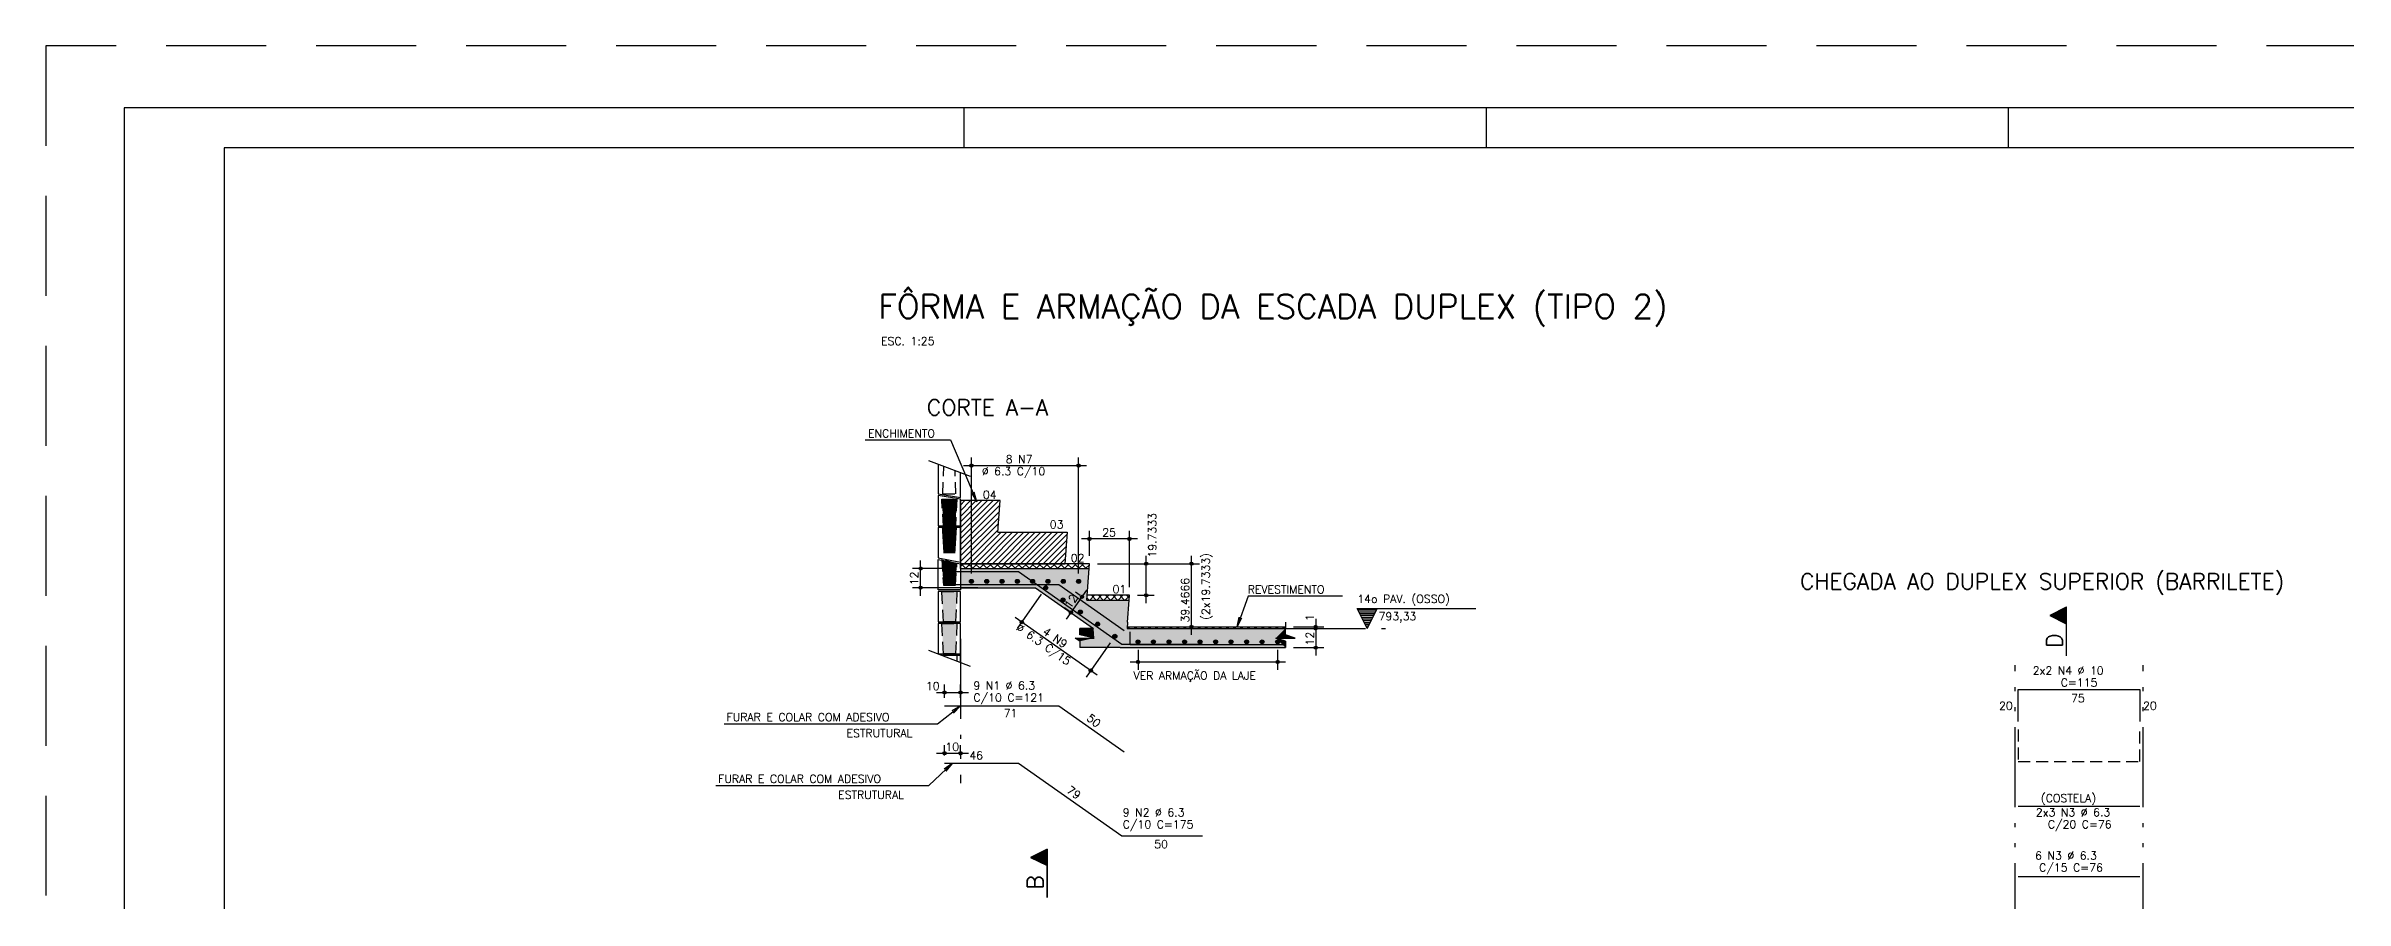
# Model space of a CAD drawing. Extents: x -1.9 to 86, y -1.5 to 61.
# Drawn here: x -1.9 to 55.5, y 39.6 to 61 of the extents above; entities that cross this region are included whole.
import ezdxf

# ---------------------------------------------------------------- set-up
doc = ezdxf.new("R2010")
doc.units = 0
doc.header["$MEASUREMENT"] = 0
for name, pattern in [('ESTILO_TQS_0001', [0.45, 0.3, -0.15]), ('ESTILO_TQS_0004', [3.3, 2, -0.4, 0.05, -0.4, 0.05, -0.4]), ('HIDDEN', [0.375, 0.25, -0.125])]:
    doc.linetypes.add(name, pattern=pattern)
doc.layers.get('0').update_dxf_attribs({"linetype": 'CONTINUOUS'})
doc.layers.get('Defpoints').update_dxf_attribs({"linetype": 'CONTINUOUS'})
for name, color, linetype in [('ARQ_FOLHA', 7, 'CONTINUOUS'), ('PENA_01', 1, 'CONTINUOUS'), ('PENA_02', 2, 'CONTINUOUS'), ('PENA_03', 3, 'CONTINUOUS'), ('PENA_04', 4, 'CONTINUOUS'), ('PENA_05', 5, 'CONTINUOUS'), ('PENA_06', 6, 'CONTINUOUS'), ('PENA_10', 253, 'CONTINUOUS'), ('PENA_11', 252, 'CONTINUOUS')]:
    doc.layers.add(name, color=color, linetype=linetype)
doc.styles.get("Standard").update_dxf_attribs({"font": 'ROMANS.SHX'})

# ---------------------------------------------------------------- blocks, each defined once
blk = doc.blocks.new('FOLHA A1 - 841 X 594')
at = {"layer": 'ARQ_FOLHA', "color": 1}
for p, q in [((-631, 584), (-631, 594)), ((-500.5, 584), (-500.5, 594)), ((-370, 584), (-370, 594))]:
    blk.add_line(p, q, dxfattribs=at)
for points in [[(-841, 0), (0, 0), (0, 594), (-841, 594)], [(-816, 10), (-10, 10), (-10, 584), (-816, 584)]]:
    blk.add_lwpolyline(points, close=True, dxfattribs=at)
at = {"layer": 'Defpoints', "color": 8, "linetype": 'HIDDEN', "ltscale": 100}
blk.add_lwpolyline([(-860.5, 609.5), (-860.5, -15.5), (19.5, -15.5), (19.5, 609.5)], close=True, dxfattribs=at)
blk = doc.blocks.new('*U24')
blk.add_blockref('FOLHA A1 - 841 X 594', (0, 0))

msp = doc.modelspace()

# ---------------------------------------------------------------- linework, layer by layer
at = {"layer": 'PENA_01', "linetype": 'Continuous'}
for p, q in [((21.18, 47.759), (21.18, 50.655)), ((23.858, 47.759), (23.858, 50.655)), ((20.349, 50.494), (20.349, 49.745)), ((20.98, 50.455), (24.058, 50.455)), ((20.909, 48.621), (21.868, 49.58)), ((20.909, 48.762), (21.726, 49.58)), ((20.909, 48.904), (21.585, 49.58)), ((20.909, 49.045), (21.443, 49.58)), ((20.909, 49.186), (21.302, 49.58)), ((20.909, 49.328), (21.16, 49.58)), ((20.909, 49.469), (21.019, 49.58)), ((21.901, 49.58), (20.909, 49.58)), ((20.909, 49.58), (20.909, 48.001)), ((20.909, 48.479), (21.892, 49.462)), ((21.841, 48.79), (21.901, 49.58)), ((20.909, 48.338), (21.88, 49.309)), ((20.909, 48.196), (21.869, 49.156)), ((20.909, 48.055), (21.857, 49.003)), ((20.996, 48.001), (21.845, 48.85)), ((21.137, 48.001), (21.927, 48.79)), ((21.279, 48.001), (22.068, 48.79)), ((21.42, 48.001), (22.21, 48.79)), ((21.562, 48.001), (22.351, 48.79)), ((21.703, 48.001), (22.492, 48.79)), ((21.841, 48.79), (23.572, 48.79)), ((21.845, 48.001), (22.634, 48.79)), ((21.986, 48.001), (22.775, 48.79)), ((22.127, 48.001), (22.917, 48.79)), ((22.269, 48.001), (23.058, 48.79)), ((22.41, 48.001), (23.2, 48.79)), ((22.552, 48.001), (23.341, 48.79)), ((22.693, 48.001), (23.482, 48.79)), ((22.835, 48.001), (23.568, 48.734)), ((22.976, 48.001), (23.556, 48.581)), ((23.117, 48.001), (23.544, 48.428)), ((23.259, 48.001), (23.533, 48.275)), ((23.572, 48.79), (23.512, 48.001)), ((25.329, 48.622), (23.929, 48.622)), ((24.129, 48.201), (24.129, 48.822)), ((25.129, 47.412), (25.129, 48.822)), ((20.709, 47.881), (19.711, 47.881)), ((19.911, 47.201), (19.911, 48.081)), ((20.909, 47.938), (20.972, 48.001)), ((24.129, 48.001), (20.909, 48.001)), ((20.909, 48.001), (23.512, 48.001)), ((20.909, 47.881), (20.909, 48.001)), ((21.043, 47.881), (20.923, 48.001)), ((21.029, 47.881), (21.149, 48.001)), ((21.22, 47.881), (21.1, 48.001)), ((21.206, 47.881), (21.326, 48.001)), ((21.397, 47.881), (21.277, 48.001)), ((21.382, 47.881), (21.502, 48.001)), ((21.574, 47.881), (21.454, 48.001)), ((21.559, 47.881), (21.679, 48.001)), ((21.75, 47.881), (21.63, 48.001)), ((21.736, 47.881), (21.856, 48.001)), ((21.927, 47.881), (21.807, 48.001)), ((21.913, 47.881), (22.033, 48.001)), ((22.104, 47.881), (21.984, 48.001)), ((22.09, 47.881), (22.21, 48.001)), ((22.281, 47.881), (22.161, 48.001)), ((22.266, 47.881), (22.386, 48.001)), ((22.457, 47.881), (22.337, 48.001)), ((22.443, 47.881), (22.563, 48.001)), ((22.634, 47.881), (22.514, 48.001)), ((22.62, 47.881), (22.74, 48.001)), ((22.811, 47.881), (22.691, 48.001)), ((22.797, 47.881), (22.917, 48.001)), ((22.988, 47.881), (22.868, 48.001)), ((22.973, 47.881), (23.093, 48.001)), ((23.165, 47.881), (23.045, 48.001)), ((23.15, 47.881), (23.27, 48.001)), ((23.341, 47.881), (23.221, 48.001)), ((23.327, 47.881), (23.447, 48.001)), ((23.518, 47.881), (23.398, 48.001)), ((23.4, 48.001), (23.521, 48.122)), ((23.504, 47.881), (23.624, 48.001)), ((23.695, 47.881), (23.575, 48.001)), ((23.681, 47.881), (23.801, 48.001)), ((23.872, 47.881), (23.752, 48.001)), ((23.857, 47.881), (23.977, 48.001)), ((24.048, 47.881), (23.928, 48.001)), ((24.034, 47.881), (24.127, 47.973)), ((24.127, 47.979), (24.105, 48.001)), ((24.12, 47.881), (24.129, 48.001)), ((24.329, 48.001), (26.879, 48.001)), ((24.329, 48.001), (25.749, 48.001)), ((25.549, 47.012), (25.549, 48.201)), ((26.679, 46.222), (26.679, 48.201)), ((21.338, 47.401), (19.711, 47.401)), ((22.924, 47.236), (22.321, 46.378)), ((24.057, 47.338), (23.551, 46.618)), ((23.896, 47.207), (23.778, 47.289)), ((24.123, 47.092), (24.064, 47.15)), ((24.068, 47.2), (24.08, 47.212)), ((25.129, 47.212), (24.069, 47.212)), ((24.137, 47.092), (24.257, 47.212)), ((24.299, 47.092), (24.179, 47.212)), ((24.313, 47.092), (24.433, 47.212)), ((24.476, 47.092), (24.356, 47.212)), ((24.49, 47.092), (24.61, 47.212)), ((24.653, 47.092), (24.533, 47.212)), ((24.667, 47.092), (24.787, 47.212)), ((24.83, 47.092), (24.71, 47.212)), ((24.844, 47.092), (24.964, 47.212)), ((25.007, 47.092), (24.887, 47.212)), ((25.021, 47.092), (25.128, 47.199)), ((25.125, 47.15), (25.063, 47.212)), ((25.121, 47.092), (25.129, 47.212)), ((25.329, 47.212), (25.749, 47.212)), ((24.325, 45.215), (22.273, 46.657)), ((23.633, 46.804), (23.502, 46.897)), ((29.784, 46.622), (29.784, 46.182)), ((29.784, 46.582), (29.784, 45.702)), ((24.649, 46.023), (24.046, 45.166)), ((25.07, 46.382), (25.11, 46.422)), ((25.079, 46.422), (29.027, 46.422)), ((25.134, 46.382), (25.094, 46.422)), ((25.246, 46.382), (25.286, 46.422)), ((25.311, 46.382), (25.271, 46.422)), ((25.423, 46.382), (25.463, 46.422)), ((25.488, 46.382), (25.448, 46.422)), ((25.6, 46.382), (25.64, 46.422)), ((25.665, 46.382), (25.625, 46.422)), ((25.777, 46.382), (25.817, 46.422)), ((25.841, 46.382), (25.801, 46.422)), ((25.919, 46.422), (26.879, 46.422)), ((25.953, 46.382), (25.993, 46.422)), ((26.018, 46.382), (25.978, 46.422)), ((26.13, 46.382), (26.17, 46.422)), ((26.195, 46.382), (26.155, 46.422)), ((26.307, 46.382), (26.347, 46.422)), ((26.372, 46.382), (26.332, 46.422)), ((26.484, 46.382), (26.524, 46.422)), ((26.548, 46.382), (26.508, 46.422)), ((26.661, 46.382), (26.701, 46.422)), ((26.725, 46.382), (26.685, 46.422)), ((26.837, 46.382), (26.877, 46.422)), ((26.902, 46.382), (26.862, 46.422)), ((27.014, 46.382), (27.054, 46.422)), ((27.079, 46.382), (27.039, 46.422)), ((27.191, 46.382), (27.231, 46.422)), ((27.256, 46.382), (27.216, 46.422)), ((27.368, 46.382), (27.408, 46.422)), ((27.432, 46.382), (27.392, 46.422)), ((27.544, 46.382), (27.584, 46.422)), ((27.609, 46.382), (27.569, 46.422)), ((27.721, 46.382), (27.761, 46.422)), ((27.786, 46.382), (27.746, 46.422)), ((27.898, 46.382), (27.938, 46.422)), ((27.963, 46.382), (27.923, 46.422)), ((28.075, 46.382), (28.115, 46.422)), ((28.139, 46.382), (28.099, 46.422)), ((28.252, 46.382), (28.292, 46.422)), ((28.316, 46.382), (28.276, 46.422)), ((28.428, 46.382), (28.468, 46.422)), ((28.493, 46.382), (28.453, 46.422)), ((28.605, 46.382), (28.645, 46.422)), ((28.67, 46.382), (28.63, 46.422)), ((28.782, 46.382), (28.822, 46.422)), ((28.847, 46.382), (28.807, 46.422)), ((28.959, 46.382), (28.999, 46.422)), ((29.023, 46.382), (28.983, 46.422)), ((29.027, 46.542), (29.027, 46.382)), ((29.227, 46.422), (29.984, 46.422)), ((29.227, 46.382), (29.984, 46.382)), ((29.227, 46.382), (29.984, 46.382)), ((20.909, 45.705), (20.455, 45.705)), ((20.909, 45.534), (20.909, 45.705)), ((25.143, 45.546), (29.033, 45.546)), ((25.343, 45.847), (25.343, 45.346)), ((28.833, 45.847), (28.833, 45.346)), ((29.227, 45.902), (29.984, 45.902)), ((20.509, 44.645), (20.509, 44.981)), ((20.909, 44.645), (20.909, 44.981)), ((20.309, 44.781), (21.109, 44.781)), ((20.309, 43.262), (21.109, 43.262)), ((20.509, 43.207), (20.509, 43.462)), ((20.909, 43.207), (20.909, 43.462))]:
    msp.add_line(p, q, dxfattribs=at)
at = {"layer": 'PENA_01', "linetype": 'ESTILO_TQS_0004'}
for p, q in [((20.909, 46.125), (20.909, 42.512)), ((29.027, 46.382), (31.631, 46.382)), ((47.262, 35.113), (47.262, 45.465)), ((50.462, 35.113), (50.462, 45.465))]:
    msp.add_line(p, q, dxfattribs=at)
at = {"layer": 'PENA_01', "linetype": 'Continuous'}
for points in [[(20.349, 49.745), (20.909, 49.657), (20.909, 50.284)], [(20.909, 49.617), (20.349, 49.705), (20.349, 48.945), (20.909, 48.945), (20.909, 49.617)], [(20.909, 48.905), (20.349, 48.905), (20.349, 48.145), (20.909, 48.041), (20.909, 48.905)], [(20.349, 48.105), (20.909, 48.001), (20.909, 47.345), (20.349, 47.345), (20.349, 48.105)], [(20.909, 47.305), (20.349, 47.305), (20.349, 46.545), (20.909, 46.545), (20.909, 47.305)], [(20.909, 46.505), (20.349, 46.505), (20.349, 45.745), (20.909, 45.745), (20.909, 46.505)]]:
    msp.add_lwpolyline(points, dxfattribs=at)
at = {"layer": 'PENA_02', "linetype": 'Continuous'}
for p, q in [((20.106, 50.586), (21.152, 50.192)), ((20.106, 45.836), (21.152, 45.443))]:
    msp.add_line(p, q, dxfattribs=at)
at = {"layer": 'PENA_02', "linetype": 'ESTILO_TQS_0001'}
msp.add_line((20.819, 45.705), (20.812, 45.571), dxfattribs=at)
for points in [[(20.469, 49.745), (20.487, 50.442)], [(20.469, 49.745), (20.789, 49.745), (20.773, 50.335)], [(20.779, 48.945), (20.479, 48.945), (20.439, 49.617), (20.819, 49.617), (20.779, 48.945)], [(20.479, 47.465), (20.779, 47.465), (20.819, 48.001), (20.439, 48.105), (20.479, 47.465)], [(20.779, 46.545), (20.479, 46.545), (20.439, 47.305), (20.819, 47.305), (20.779, 46.545)], [(20.779, 45.745), (20.479, 45.745), (20.439, 46.505), (20.819, 46.505), (20.779, 45.745)]]:
    msp.add_lwpolyline(points, dxfattribs=at)
at = {"layer": 'PENA_02', "linetype": 'Continuous'}
for centre, radius in [((21.18, 50.455), 0.0416), ((21.18, 50.455), 0.0208), ((23.858, 50.455), 0.0416), ((23.858, 50.455), 0.0208), ((24.129, 48.622), 0.04), ((24.129, 48.622), 0.02), ((25.129, 48.622), 0.04), ((25.129, 48.622), 0.02), ((19.911, 47.881), 0.04), ((19.911, 47.881), 0.02), ((25.549, 48.001), 0.04), ((25.549, 48.001), 0.02), ((26.679, 48.001), 0.04), ((26.679, 48.001), 0.02), ((19.911, 47.401), 0.04), ((19.911, 47.401), 0.02), ((23.942, 47.174), 0.04), ((23.942, 47.174), 0.02), ((25.549, 47.212), 0.04), ((25.549, 47.212), 0.02), ((22.436, 46.542), 0.0416), ((22.436, 46.542), 0.0208), ((23.666, 46.782), 0.04), ((23.666, 46.782), 0.02), ((26.679, 46.422), 0.04), ((26.679, 46.422), 0.02), ((29.784, 46.422), 0.04), ((29.784, 46.382), 0.04), ((29.784, 46.382), 0.04), ((29.784, 46.422), 0.02), ((29.784, 46.382), 0.02), ((29.784, 46.382), 0.02), ((25.343, 45.546), 0.04), ((25.343, 45.546), 0.02), ((28.833, 45.546), 0.04), ((28.833, 45.546), 0.02), ((29.784, 45.902), 0.04), ((29.784, 45.902), 0.02), ((20.509, 44.781), 0.04), ((20.909, 44.781), 0.04), ((24.161, 45.33), 0.0416), ((24.161, 45.33), 0.0208), ((20.509, 44.781), 0.02), ((20.909, 44.781), 0.02), ((20.509, 43.262), 0.04), ((20.509, 43.262), 0.02), ((20.909, 43.262), 0.04), ((20.909, 43.262), 0.02)]:
    msp.add_circle(centre, radius, dxfattribs=at)
at = {"layer": 'PENA_03', "linetype": 'Continuous'}
for p, q in [((20.909, 47.881), (24.12, 47.881)), ((20.909, 47.881), (20.909, 47.505)), ((20.909, 47.881), (20.909, 47.881)), ((24.06, 47.092), (24.12, 47.881)), ((24.129, 48.001), (24.129, 48.001)), ((24.129, 48.001), (24.129, 48.001)), ((24.129, 48.001), (24.129, 48.001)), ((20.909, 47.401), (22.785, 47.401)), ((21.18, 47.559), (21.18, 47.559)), ((21.538, 47.401), (21.538, 47.401)), ((22.785, 47.401), (24.234, 46.382)), ((23.039, 47.399), (23.039, 47.399)), ((23.858, 47.559), (23.858, 47.559)), ((25.129, 47.212), (25.129, 47.212)), ((25.129, 47.212), (25.129, 47.212)), ((23.797, 46.689), (23.797, 46.689)), ((24.06, 47.092), (25.121, 47.092)), ((24.06, 47.092), (24.06, 47.092)), ((25.079, 46.542), (25.121, 47.092)), ((30.818, 46.882), (33.788, 46.882)), ((31.068, 46.382), (30.818, 46.882)), ((31.296, 46.838), (30.84, 46.838)), ((31.273, 46.793), (30.863, 46.793)), ((31.251, 46.748), (30.885, 46.748)), ((31.229, 46.704), (30.907, 46.704)), ((31.206, 46.659), (30.929, 46.659)), ((31.184, 46.615), (30.952, 46.615)), ((31.162, 46.57), (30.974, 46.57)), ((31.068, 46.382), (31.318, 46.882)), ((23.771, 46.142), (24.251, 46.142)), ((23.889, 46.062), (23.771, 46.142)), ((23.889, 46.222), (23.889, 46.382)), ((24.234, 46.382), (23.889, 46.382)), ((24.251, 46.142), (23.889, 46.222)), ((23.889, 46.062), (23.889, 45.902)), ((24.764, 46.187), (24.764, 46.187)), ((25.079, 46.542), (25.069, 46.382)), ((25.069, 46.382), (29.027, 46.382)), ((25.343, 46.047), (25.343, 46.047)), ((25.719, 46.422), (25.719, 46.422)), ((28.787, 46.142), (29.267, 46.142)), ((29.027, 46.062), (28.787, 46.142)), ((28.833, 46.047), (28.833, 46.047)), ((29.027, 46.422), (29.027, 46.422)), ((29.027, 46.222), (29.027, 46.382)), ((29.027, 46.382), (29.027, 46.382)), ((29.027, 46.382), (29.027, 46.382)), ((29.267, 46.142), (29.027, 46.222)), ((29.027, 46.062), (29.027, 45.902)), ((31.14, 46.525), (30.996, 46.525)), ((31.117, 46.481), (31.019, 46.481)), ((31.095, 46.436), (31.041, 46.436)), ((24.898, 45.902), (23.889, 45.902)), ((24.898, 45.902), (29.027, 45.902)), ((29.027, 45.902), (29.027, 45.902)), ((20.509, 44.445), (20.509, 44.445)), ((20.909, 44.445), (20.909, 44.445)), ((20.509, 43.007), (20.509, 43.007)), ((20.909, 43.007), (20.909, 43.007))]:
    msp.add_line(p, q, dxfattribs=at)
for points in [[(18.52, 51.096), (20.656, 51.096), (21.313, 49.551), (21.186, 49.767), (21.313, 49.551), (21.246, 49.792)], [(30.452, 47.194), (28.094, 47.194), (27.824, 46.422), (27.875, 46.667), (27.824, 46.422), (27.937, 46.645)], [(31.318, 46.882), (31.068, 46.382), (30.818, 46.882), (31.318, 46.882)], [(15.002, 43.997), (20.328, 43.997), (20.909, 44.445), (20.732, 44.267), (20.909, 44.445), (20.693, 44.319)], [(14.793, 42.455), (20.119, 42.455), (20.699, 43.007), (20.542, 42.813), (20.699, 43.007), (20.497, 42.86)]]:
    msp.add_lwpolyline(points, dxfattribs=at)
for centre in [(21.18, 47.559), (21.563, 47.559), (21.945, 47.559), (22.328, 47.559), (22.71, 47.559), (23.039, 47.399), (23.093, 47.559), (23.47, 47.096), (23.475, 47.559), (23.858, 47.559), (23.902, 46.793), (24.333, 46.49), (24.764, 46.187), (25.343, 46.047), (25.73, 46.047), (26.118, 46.047), (26.506, 46.047), (26.894, 46.047), (27.282, 46.047), (27.669, 46.047), (28.057, 46.047), (28.445, 46.047), (28.833, 46.047)]:
    msp.add_circle(centre, 0.05, dxfattribs=at)
for points in [[(21.23, 47.559), (21.155, 47.602), (21.133, 47.576)], [(21.23, 47.559), (21.133, 47.576), (21.133, 47.542)], [(21.23, 47.559), (21.133, 47.542), (21.155, 47.516)], [(21.23, 47.559), (21.189, 47.608), (21.155, 47.602)], [(21.23, 47.559), (21.155, 47.516), (21.189, 47.51)], [(21.23, 47.559), (21.218, 47.591), (21.189, 47.608)], [(21.23, 47.559), (21.189, 47.51), (21.218, 47.527)], [(21.23, 47.559), (21.218, 47.527), (21.23, 47.559)], [(21.613, 47.559), (21.538, 47.602), (21.516, 47.576)], [(21.613, 47.559), (21.516, 47.576), (21.516, 47.542)], [(21.613, 47.559), (21.516, 47.542), (21.538, 47.516)], [(21.613, 47.559), (21.571, 47.608), (21.538, 47.602)], [(21.613, 47.559), (21.538, 47.516), (21.571, 47.51)], [(21.613, 47.559), (21.601, 47.591), (21.571, 47.608)], [(21.613, 47.559), (21.571, 47.51), (21.601, 47.527)], [(21.613, 47.559), (21.601, 47.527), (21.613, 47.559)], [(21.995, 47.559), (21.92, 47.602), (21.898, 47.576)], [(21.995, 47.559), (21.898, 47.576), (21.898, 47.542)], [(21.995, 47.559), (21.898, 47.542), (21.92, 47.516)], [(21.995, 47.559), (21.954, 47.608), (21.92, 47.602)], [(21.995, 47.559), (21.92, 47.516), (21.954, 47.51)], [(21.995, 47.559), (21.983, 47.591), (21.954, 47.608)], [(21.995, 47.559), (21.954, 47.51), (21.983, 47.527)], [(21.995, 47.559), (21.983, 47.527), (21.995, 47.559)], [(22.378, 47.559), (22.303, 47.602), (22.281, 47.576)], [(22.378, 47.559), (22.281, 47.576), (22.281, 47.542)], [(22.378, 47.559), (22.281, 47.542), (22.303, 47.516)], [(22.378, 47.559), (22.336, 47.608), (22.303, 47.602)], [(22.378, 47.559), (22.303, 47.516), (22.336, 47.51)], [(22.378, 47.559), (22.366, 47.591), (22.336, 47.608)], [(22.378, 47.559), (22.336, 47.51), (22.366, 47.527)], [(22.378, 47.559), (22.366, 47.527), (22.378, 47.559)], [(22.76, 47.559), (22.685, 47.602), (22.663, 47.576)], [(22.76, 47.559), (22.663, 47.576), (22.663, 47.542)], [(22.76, 47.559), (22.663, 47.542), (22.685, 47.516)], [(22.76, 47.559), (22.719, 47.608), (22.685, 47.602)], [(22.76, 47.559), (22.685, 47.516), (22.719, 47.51)], [(22.76, 47.559), (22.748, 47.591), (22.719, 47.608)], [(22.76, 47.559), (22.719, 47.51), (22.748, 47.527)], [(22.76, 47.559), (22.748, 47.527), (22.76, 47.559)], [(23.089, 47.399), (23.014, 47.443), (22.992, 47.416)], [(23.089, 47.399), (22.992, 47.416), (22.992, 47.382)], [(23.089, 47.399), (22.992, 47.382), (23.014, 47.356)], [(23.089, 47.399), (23.048, 47.449), (23.014, 47.443)], [(23.089, 47.399), (23.014, 47.356), (23.048, 47.35)], [(23.143, 47.559), (23.068, 47.602), (23.046, 47.576)], [(23.143, 47.559), (23.046, 47.576), (23.046, 47.542)], [(23.143, 47.559), (23.046, 47.542), (23.068, 47.516)], [(23.089, 47.399), (23.077, 47.432), (23.048, 47.449)], [(23.089, 47.399), (23.048, 47.35), (23.077, 47.367)], [(23.143, 47.559), (23.101, 47.608), (23.068, 47.602)], [(23.143, 47.559), (23.068, 47.516), (23.101, 47.51)], [(23.089, 47.399), (23.077, 47.367), (23.089, 47.399)], [(23.143, 47.559), (23.131, 47.591), (23.101, 47.608)], [(23.143, 47.559), (23.101, 47.51), (23.131, 47.527)], [(23.143, 47.559), (23.131, 47.527), (23.143, 47.559)], [(23.52, 47.096), (23.445, 47.14), (23.423, 47.113)], [(23.525, 47.559), (23.45, 47.602), (23.428, 47.576)], [(23.525, 47.559), (23.428, 47.576), (23.428, 47.542)], [(23.525, 47.559), (23.428, 47.542), (23.45, 47.516)], [(23.52, 47.096), (23.479, 47.146), (23.445, 47.14)], [(23.525, 47.559), (23.484, 47.608), (23.45, 47.602)], [(23.525, 47.559), (23.45, 47.516), (23.484, 47.51)], [(23.52, 47.096), (23.509, 47.128), (23.479, 47.146)], [(23.525, 47.559), (23.513, 47.591), (23.484, 47.608)], [(23.525, 47.559), (23.484, 47.51), (23.513, 47.527)], [(23.525, 47.559), (23.513, 47.527), (23.525, 47.559)], [(23.908, 47.559), (23.833, 47.602), (23.811, 47.576)], [(23.908, 47.559), (23.811, 47.576), (23.811, 47.542)], [(23.908, 47.559), (23.811, 47.542), (23.833, 47.516)], [(23.908, 47.559), (23.866, 47.608), (23.833, 47.602)], [(23.908, 47.559), (23.833, 47.516), (23.866, 47.51)], [(23.908, 47.559), (23.896, 47.591), (23.866, 47.608)], [(23.908, 47.559), (23.866, 47.51), (23.896, 47.527)], [(23.908, 47.559), (23.896, 47.527), (23.908, 47.559)], [(23.52, 47.096), (23.423, 47.113), (23.423, 47.079)], [(23.52, 47.096), (23.423, 47.079), (23.445, 47.053)], [(23.52, 47.096), (23.445, 47.053), (23.479, 47.047)], [(23.52, 47.096), (23.479, 47.047), (23.509, 47.064)], [(23.52, 47.096), (23.509, 47.064), (23.52, 47.096)], [(23.952, 46.793), (23.877, 46.836), (23.855, 46.81)], [(23.952, 46.793), (23.855, 46.81), (23.855, 46.776)], [(23.952, 46.793), (23.855, 46.776), (23.877, 46.75)], [(23.952, 46.793), (23.91, 46.842), (23.877, 46.836)], [(23.952, 46.793), (23.877, 46.75), (23.91, 46.744)], [(23.952, 46.793), (23.94, 46.825), (23.91, 46.842)], [(23.952, 46.793), (23.91, 46.744), (23.94, 46.761)], [(23.952, 46.793), (23.94, 46.761), (23.952, 46.793)], [(24.383, 46.49), (24.308, 46.533), (24.286, 46.507)], [(24.383, 46.49), (24.286, 46.507), (24.286, 46.473)], [(24.383, 46.49), (24.286, 46.473), (24.308, 46.447)], [(24.383, 46.49), (24.341, 46.539), (24.308, 46.533)], [(24.383, 46.49), (24.308, 46.447), (24.341, 46.441)], [(24.383, 46.49), (24.371, 46.522), (24.341, 46.539)], [(24.383, 46.49), (24.341, 46.441), (24.371, 46.458)], [(24.383, 46.49), (24.371, 46.458), (24.383, 46.49)], [(24.814, 46.187), (24.739, 46.23), (24.717, 46.204)], [(24.814, 46.187), (24.717, 46.204), (24.717, 46.17)], [(24.814, 46.187), (24.717, 46.17), (24.739, 46.144)], [(24.814, 46.187), (24.773, 46.236), (24.739, 46.23)], [(24.814, 46.187), (24.739, 46.144), (24.773, 46.138)], [(24.814, 46.187), (24.802, 46.219), (24.773, 46.236)], [(24.814, 46.187), (24.773, 46.138), (24.802, 46.155)], [(24.814, 46.187), (24.802, 46.155), (24.814, 46.187)], [(25.393, 46.047), (25.318, 46.091), (25.296, 46.064)], [(25.393, 46.047), (25.296, 46.064), (25.296, 46.03)], [(25.393, 46.047), (25.296, 46.03), (25.318, 46.004)], [(25.393, 46.047), (25.351, 46.096), (25.318, 46.091)], [(25.393, 46.047), (25.318, 46.004), (25.351, 45.998)], [(25.393, 46.047), (25.381, 46.079), (25.351, 46.096)], [(25.393, 46.047), (25.351, 45.998), (25.381, 46.015)], [(25.393, 46.047), (25.381, 46.015), (25.393, 46.047)], [(25.78, 46.047), (25.705, 46.091), (25.683, 46.064)], [(25.78, 46.047), (25.683, 46.064), (25.683, 46.03)], [(25.78, 46.047), (25.683, 46.03), (25.705, 46.004)], [(25.78, 46.047), (25.739, 46.096), (25.705, 46.091)], [(25.78, 46.047), (25.705, 46.004), (25.739, 45.998)], [(25.78, 46.047), (25.769, 46.079), (25.739, 46.096)], [(25.78, 46.047), (25.739, 45.998), (25.769, 46.015)], [(25.78, 46.047), (25.769, 46.015), (25.78, 46.047)], [(26.168, 46.047), (26.093, 46.091), (26.071, 46.064)], [(26.168, 46.047), (26.071, 46.064), (26.071, 46.03)], [(26.168, 46.047), (26.071, 46.03), (26.093, 46.004)], [(26.168, 46.047), (26.127, 46.096), (26.093, 46.091)], [(26.168, 46.047), (26.093, 46.004), (26.127, 45.998)], [(26.168, 46.047), (26.157, 46.079), (26.127, 46.096)], [(26.168, 46.047), (26.127, 45.998), (26.157, 46.015)], [(26.168, 46.047), (26.157, 46.015), (26.168, 46.047)], [(26.556, 46.047), (26.481, 46.091), (26.459, 46.064)], [(26.556, 46.047), (26.459, 46.064), (26.459, 46.03)], [(26.556, 46.047), (26.459, 46.03), (26.481, 46.004)], [(26.556, 46.047), (26.515, 46.096), (26.481, 46.091)], [(26.556, 46.047), (26.481, 46.004), (26.515, 45.998)], [(26.556, 46.047), (26.544, 46.079), (26.515, 46.096)], [(26.556, 46.047), (26.515, 45.998), (26.544, 46.015)], [(26.556, 46.047), (26.544, 46.015), (26.556, 46.047)], [(26.944, 46.047), (26.869, 46.091), (26.847, 46.064)], [(26.944, 46.047), (26.847, 46.064), (26.847, 46.03)], [(26.944, 46.047), (26.847, 46.03), (26.869, 46.004)], [(26.944, 46.047), (26.902, 46.096), (26.869, 46.091)], [(26.944, 46.047), (26.869, 46.004), (26.902, 45.998)], [(26.944, 46.047), (26.932, 46.079), (26.902, 46.096)], [(26.944, 46.047), (26.902, 45.998), (26.932, 46.015)], [(26.944, 46.047), (26.932, 46.015), (26.944, 46.047)], [(27.332, 46.047), (27.257, 46.091), (27.235, 46.064)], [(27.332, 46.047), (27.235, 46.064), (27.235, 46.03)], [(27.332, 46.047), (27.235, 46.03), (27.257, 46.004)], [(27.332, 46.047), (27.29, 46.096), (27.257, 46.091)], [(27.332, 46.047), (27.257, 46.004), (27.29, 45.998)], [(27.332, 46.047), (27.32, 46.079), (27.29, 46.096)], [(27.332, 46.047), (27.29, 45.998), (27.32, 46.015)], [(27.332, 46.047), (27.32, 46.015), (27.332, 46.047)], [(27.719, 46.047), (27.644, 46.091), (27.622, 46.064)], [(27.719, 46.047), (27.622, 46.064), (27.622, 46.03)], [(27.719, 46.047), (27.622, 46.03), (27.644, 46.004)], [(27.719, 46.047), (27.678, 46.096), (27.644, 46.091)], [(27.719, 46.047), (27.644, 46.004), (27.678, 45.998)], [(27.719, 46.047), (27.708, 46.079), (27.678, 46.096)], [(27.719, 46.047), (27.678, 45.998), (27.708, 46.015)], [(27.719, 46.047), (27.708, 46.015), (27.719, 46.047)], [(28.107, 46.047), (28.032, 46.091), (28.01, 46.064)], [(28.107, 46.047), (28.01, 46.064), (28.01, 46.03)], [(28.107, 46.047), (28.01, 46.03), (28.032, 46.004)], [(28.107, 46.047), (28.066, 46.096), (28.032, 46.091)], [(28.107, 46.047), (28.032, 46.004), (28.066, 45.998)], [(28.107, 46.047), (28.095, 46.079), (28.066, 46.096)], [(28.107, 46.047), (28.066, 45.998), (28.095, 46.015)], [(28.107, 46.047), (28.095, 46.015), (28.107, 46.047)], [(28.495, 46.047), (28.42, 46.091), (28.398, 46.064)], [(28.495, 46.047), (28.398, 46.064), (28.398, 46.03)], [(28.495, 46.047), (28.398, 46.03), (28.42, 46.004)], [(28.495, 46.047), (28.454, 46.096), (28.42, 46.091)], [(28.495, 46.047), (28.42, 46.004), (28.454, 45.998)], [(28.495, 46.047), (28.483, 46.079), (28.454, 46.096)], [(28.495, 46.047), (28.454, 45.998), (28.483, 46.015)], [(28.495, 46.047), (28.483, 46.015), (28.495, 46.047)], [(28.883, 46.047), (28.808, 46.091), (28.786, 46.064)], [(28.883, 46.047), (28.786, 46.064), (28.786, 46.03)], [(28.883, 46.047), (28.786, 46.03), (28.808, 46.004)], [(28.883, 46.047), (28.841, 46.096), (28.808, 46.091)], [(28.883, 46.047), (28.808, 46.004), (28.841, 45.998)], [(28.883, 46.047), (28.871, 46.079), (28.841, 46.096)], [(28.883, 46.047), (28.841, 45.998), (28.871, 46.015)], [(28.883, 46.047), (28.871, 46.015), (28.883, 46.047)]]:
    msp.add_solid(points, dxfattribs=at)
at = {"layer": 'PENA_04', "linetype": 'Continuous'}
for p, q in [((22.355, 47.801), (20.509, 47.801)), ((24.942, 45.982), (22.355, 47.801)), ((20.509, 47.481), (23.366, 47.481)), ((23.366, 47.481), (24.999, 46.334)), ((48.545, 46.914), (48.131, 46.706)), ((48.131, 46.706), (48.544, 46.5)), ((48.544, 46.911), (48.135, 46.706)), ((48.135, 46.706), (48.544, 46.502)), ((48.163, 46.722), (48.163, 46.687)), ((48.194, 46.738), (48.194, 46.674)), ((48.226, 46.754), (48.226, 46.658)), ((48.258, 46.77), (48.258, 46.642)), ((48.29, 46.786), (48.29, 46.626)), ((48.322, 46.802), (48.322, 46.61)), ((48.354, 46.818), (48.354, 46.595)), ((48.386, 46.834), (48.386, 46.579)), ((48.418, 46.85), (48.418, 46.563)), ((48.45, 46.866), (48.45, 46.547)), ((48.482, 46.882), (48.482, 46.531)), ((48.514, 46.898), (48.514, 46.515)), ((48.544, 46.911), (48.544, 45.698)), ((48.545, 45.698), (48.545, 46.914)), ((26.954, 45.982), (24.942, 45.982)), ((25.149, 45.982), (25.149, 46.302)), ((25.149, 45.982), (29.027, 45.982)), ((23.072, 40.866), (22.657, 40.658)), ((23.07, 40.863), (22.661, 40.658)), ((22.945, 40.802), (22.945, 40.515)), ((22.976, 40.818), (22.976, 40.499)), ((23.008, 40.834), (23.008, 40.483)), ((23.04, 40.85), (23.04, 40.467)), ((23.07, 40.863), (23.07, 39.65)), ((23.072, 39.65), (23.072, 40.866)), ((22.657, 40.658), (23.07, 40.452)), ((22.661, 40.658), (23.07, 40.454)), ((22.689, 40.674), (22.689, 40.639)), ((22.721, 40.69), (22.721, 40.626)), ((22.753, 40.706), (22.753, 40.61)), ((22.785, 40.722), (22.785, 40.594)), ((22.817, 40.738), (22.817, 40.579)), ((22.849, 40.754), (22.849, 40.563)), ((22.881, 40.77), (22.881, 40.547)), ((22.913, 40.786), (22.913, 40.531))]:
    msp.add_line(p, q, dxfattribs=at)
at = {"layer": 'PENA_05', "linetype": 'Continuous'}
for p, q in [((47.342, 44.058), (47.342, 44.858)), ((47.342, 44.858), (50.382, 44.858)), ((50.382, 44.858), (50.382, 44.058)), ((20.509, 44.445), (23.366, 44.445)), ((23.366, 44.445), (24.999, 43.297)), ((22.355, 43.007), (20.509, 43.007)), ((24.942, 41.188), (22.355, 43.007)), ((47.342, 41.938), (50.382, 41.938)), ((26.954, 41.188), (24.942, 41.188)), ((47.342, 40.179), (50.382, 40.179))]:
    msp.add_line(p, q, dxfattribs=at)
at = {"layer": 'PENA_06', "linetype": 'ESTILO_TQS_0001'}
for p, q in [((47.342, 43.858), (47.342, 43.058)), ((50.382, 43.058), (50.382, 43.858)), ((47.342, 43.058), (50.382, 43.058))]:
    msp.add_line(p, q, dxfattribs=at)
at = {"layer": 'PENA_10', "linetype": 'Continuous'}
for points in [[(20.439, 48.905), (20.479, 48.265), (20.779, 48.265)], [(20.439, 48.905), (20.779, 48.265), (20.819, 48.905)], [(20.439, 48.905), (20.819, 48.905), (20.439, 48.905)], [(20.439, 48.905), (20.479, 48.265), (20.779, 48.265)], [(20.439, 48.905), (20.779, 48.265), (20.819, 48.905)], [(20.439, 48.905), (20.819, 48.905), (20.439, 48.905)], [(20.439, 48.105), (20.479, 47.465), (20.779, 47.465)], [(20.439, 48.105), (20.779, 47.465), (20.819, 48.001)], [(20.439, 48.105), (20.819, 48.001), (20.439, 48.105)], [(22.785, 47.401), (24.12, 47.881), (20.909, 47.881)], [(22.785, 47.401), (20.909, 47.881), (20.909, 47.401)], [(22.785, 47.401), (24.06, 47.092), (24.12, 47.881)], [(22.785, 47.401), (24.234, 46.382), (24.06, 47.092)], [(24.06, 47.092), (24.234, 46.382), (25.121, 47.092)], [(24.251, 46.142), (25.121, 47.092), (24.234, 46.382)], [(24.251, 46.142), (25.069, 46.382), (25.121, 47.092)], [(24.251, 46.142), (23.771, 46.142), (23.889, 46.062)], [(24.251, 46.142), (24.234, 46.382), (23.889, 46.382)], [(24.251, 46.142), (23.889, 46.382), (23.889, 46.222)], [(24.251, 46.142), (23.889, 46.062), (29.027, 45.902)], [(29.027, 45.902), (23.889, 46.062), (23.889, 45.902)], [(24.251, 46.142), (29.027, 45.902), (25.069, 46.382)], [(28.787, 46.142), (29.027, 46.382), (25.069, 46.382)], [(28.787, 46.142), (25.069, 46.382), (29.027, 45.902)], [(28.787, 46.142), (29.027, 46.222), (29.027, 46.382)], [(28.787, 46.142), (29.267, 46.142), (29.027, 46.222)], [(28.787, 46.142), (29.027, 45.902), (29.027, 46.062)]]:
    msp.add_solid(points, dxfattribs=at)
at = {"layer": 'PENA_11', "linetype": 'Continuous'}
for points in [[(20.779, 48.945), (20.479, 48.945), (20.439, 49.617)], [(20.779, 48.945), (20.439, 49.617), (20.819, 49.617)], [(20.779, 48.945), (20.819, 49.617), (20.779, 48.945)], [(20.479, 47.465), (20.819, 48.001), (20.439, 48.105)], [(20.479, 47.465), (20.439, 48.105), (20.479, 47.465)], [(20.479, 47.465), (20.779, 47.465), (20.819, 48.001)], [(20.779, 46.545), (20.479, 46.545), (20.439, 47.305)], [(20.779, 46.545), (20.439, 47.305), (20.819, 47.305)], [(20.779, 46.545), (20.819, 47.305), (20.779, 46.545)], [(20.779, 45.745), (20.479, 45.745), (20.439, 46.505)], [(20.779, 45.745), (20.439, 46.505), (20.819, 46.505)], [(20.779, 45.745), (20.819, 46.505), (20.779, 45.745)]]:
    msp.add_solid(points, dxfattribs=at)

# ---------------------------------------------------------------- block references
at = {"xscale": 0.09999999999999938, "yscale": 0.09999999999999938, "zscale": 0.09999999999999938}
msp.add_blockref('*U24', (84.1, 0), dxfattribs=at)

# ---------------------------------------------------------------- texts
at = {"layer": 'PENA_03', "linetype": 'Continuous'}
for s, p in [('ESC. 1:25', (18.92, 53.468)), ('ENCHIMENTO', (18.596, 51.16)), ('8 N7', (22.039, 50.515)), ('%%c 6.3 C/10', (21.439, 50.215)), ('04', (21.467, 49.628)), ('03', (23.138, 48.882)), ('25', (24.449, 48.682)), ('02', (23.661, 48.044)), ('01', (24.708, 47.265)), ('REVESTIMENTO', (28.084, 47.259)), ('2x2 N4 %%c 10', (47.704, 45.23)), ('10', (20.042, 44.841)), ('9 N1 %%c 6.3', (21.228, 44.854)), ('VER ARMAÇÃO DA LAJE', (25.231, 45.104)), ('C=115', (48.404, 44.93)), ('FURAR E COLAR COM ADESIVO', (15.059, 44.064)), ('C/10 C=121', (21.228, 44.554)), ('71', (21.985, 44.167)), ('20', (46.862, 44.348)), ('75', (48.662, 44.538)), ('20', (50.462, 44.348)), ('ESTRUTURAL', (18.059, 43.664)), ('10', (20.529, 43.322)), ('46', (21.127, 43.107)), ('FURAR E COLAR COM ADESIVO', (14.849, 42.522)), ('ESTRUTURAL', (17.849, 42.122)), ('(COSTELA)', (47.909, 42.038)), ('9 N2 %%c 6.3', (24.962, 41.682)), ('C/10 C=175', (24.962, 41.382)), ('2x3 N3 %%c 6.3', (47.783, 41.683)), ('C/20 C=76', (48.083, 41.383)), ('50', (25.748, 40.888)), ('6 N3 %%c 6.3', (47.765, 40.602)), ('C/15 C=76', (47.865, 40.302))]:
    msp.add_text(s, height=0.2, dxfattribs=at).set_placement(p)
for s, rotation, p in [('19.7333', 90, (25.801, 48.155)), ('12', 90, (19.851, 47.461)), ('(2x19.7333)', 90, (27.136, 46.597)), ('12', 54.89834, (23.651, 46.865)), ('39.4666', 90, (26.619, 46.532)), ('1', 90, (29.736, 46.567)), ('%%c 6.3 C/15', 324.899, (22.277, 46.361)), ('4 N9', 324.899, (22.941, 46.261)), ('12', 90, (29.739, 45.955)), ('50', 320.86018, (24.042, 44.109)), ('79', 324.89933, (23.542, 42.294))]:
    msp.add_text(s, height=0.2, rotation=rotation, dxfattribs=at).set_placement(p)
at = {"layer": 'PENA_04', "linetype": 'Continuous'}
for s, p in [('14o PAV. (OSSO)', (30.823, 47.022)), ('793,33', (31.357, 46.586))]:
    msp.add_text(s, height=0.2, dxfattribs=at).set_placement(p)
for s, p in [('D', (48.445, 45.898)), ('B', (22.972, 39.85))]:
    msp.add_text(s, height=0.4, rotation=90, dxfattribs=at).set_placement(p)
at = {"layer": 'PENA_05', "linetype": 'Continuous'}
for s, p in [('CORTE A-A', (20.067, 51.711)), ('CHEGADA AO DUPLEX SUPERIOR (BARRILETE)', (41.888, 47.36))]:
    msp.add_text(s, height=0.4, dxfattribs=at).set_placement(p)
at = {"layer": 'PENA_06', "linetype": 'Continuous'}
msp.add_text('FÔRMA E ARMAÇÃO DA ESCADA DUPLEX (TIPO 2)', height=0.6, dxfattribs=at).set_placement((18.854, 54.138))

doc.saveas('drawing.dxf')
